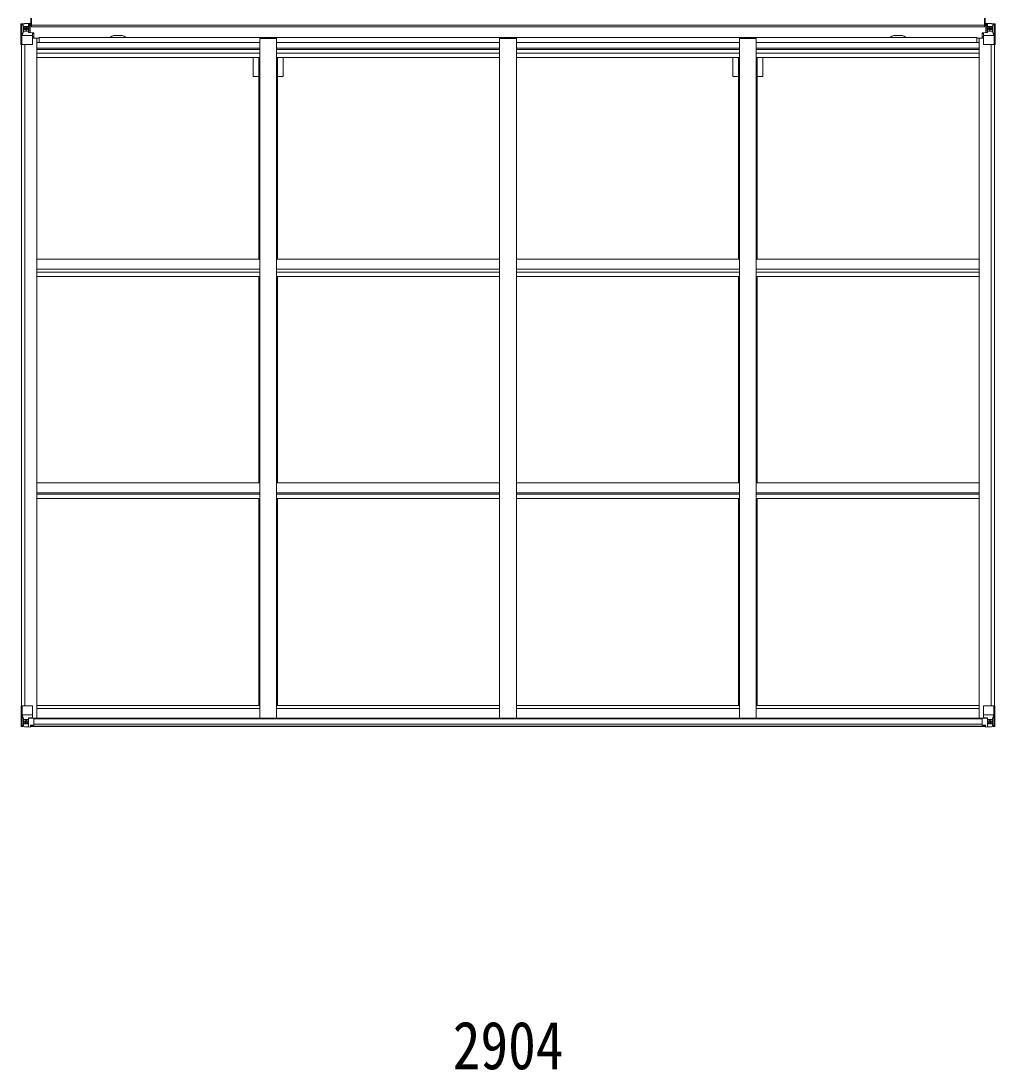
# Model space of a CAD drawing. Units: millimetres at full size, sheet at 1:30; details may follow other scales. Extents: x -8385 to 8479, y -5853 to 5787.
# Drawn here: x 555 to 3463, y 80 to 3213 of the extents above; entities that cross this region are included whole.
import ezdxf
from ezdxf.enums import TextEntityAlignment as Align

# ---------------------------------------------------------------- set-up
doc = ezdxf.new("R2010")
doc.units = ezdxf.units.MM
doc.header["$LTSCALE"] = 30
for name, color, linetype, lineweight in [('0-1_本体', 4, 'Continuous', 9), ('0-2_部品', 7, 'Continuous', 9), ('0-3_ELV2', 3, 'Continuous', 9), ('0-A_寸法', 6, 'Continuous', 9)]:
    doc.layers.add(name, color=color, linetype=linetype, lineweight=lineweight)
doc.styles.add('ＭＳ ゴシック', font='')
doc.styles.get('ＭＳ ゴシック').set_extended_font_data('MS Gothic')

msp = doc.modelspace()

# ---------------------------------------------------------------- linework, layer by layer
at = {"layer": '0-1_本体'}
for p, q in [((578.12, 3203.46), (586.12, 3203.46)), ((578.13, 3201.4), (586.12, 3201.4)), ((586.12, 3195.37), (586.12, 3212.21)), ((3431.11, 3200.11), (586.12, 3200.11)), ((3431.11, 3195.37), (586.12, 3195.37)), ((3431.11, 3195.37), (3431.11, 3212.21)), ((3439.12, 3203.46), (3431.12, 3203.46)), ((3439.1, 3201.4), (3431.12, 3201.4)), ((856.62, 3169.25), (831.62, 3169.25)), ((3160.62, 3169.25), (3185.62, 3169.25)), ((556.62, 1167.61), (556.62, 3142.69)), ((565.62, 1167.61), (565.62, 3142.69)), ((566.32, 1167.61), (566.32, 3142.69)), ((588.62, 3161.17), (601.62, 3161.17)), ((601.62, 1131.26), (601.62, 3161.17)), ((1267.62, 3148.12), (601.62, 3148.12)), ((609.12, 3163.19), (609.12, 3148.12)), ((3408.12, 3163.19), (609.12, 3163.19)), ((1267.62, 1131.26), (1267.62, 3160.52)), ((1317.62, 3160.52), (1267.62, 3160.52)), ((1317.62, 1131.26), (1317.62, 3160.52)), ((1983.61, 3148.12), (1317.62, 3148.12)), ((1983.61, 1131.26), (1983.61, 3160.52)), ((2033.62, 3160.52), (1983.61, 3160.52)), ((2033.62, 1131.26), (2033.62, 3160.52)), ((2699.62, 3148.12), (2033.62, 3148.12)), ((2699.62, 1131.26), (2699.62, 3160.52)), ((2749.62, 3160.52), (2699.62, 3160.52)), ((2749.62, 1131.26), (2749.62, 3160.52)), ((3415.62, 3148.12), (2749.62, 3148.12)), ((3408.12, 3163.19), (3408.12, 3148.12)), ((3415.62, 1131.26), (3415.62, 3161.17)), ((3428.62, 3161.17), (3415.62, 3161.17)), ((3450.92, 1167.61), (3450.92, 3142.69)), ((3451.62, 1167.61), (3451.62, 3142.69)), ((3460.62, 1167.61), (3460.62, 3142.69)), ((1267.62, 3131.68), (601.62, 3131.68)), ((1267.62, 3127.9), (601.62, 3127.9)), ((1267.62, 3116.55), (601.62, 3116.55)), ((1267.62, 3103.73), (601.62, 3103.73)), ((1247.42, 3047.46), (1247.42, 3103.73)), ((1265.11, 2501.17), (1265.11, 3103.73)), ((1983.61, 3131.68), (1317.62, 3131.68)), ((1983.61, 3127.9), (1317.62, 3127.9)), ((1983.61, 3116.55), (1317.62, 3116.55)), ((1983.61, 3103.73), (1317.62, 3103.73)), ((1320.11, 2501.17), (1320.11, 3103.73)), ((1337.82, 3047.46), (1337.82, 3103.73)), ((2699.62, 3131.68), (2033.62, 3131.68)), ((2699.62, 3127.9), (2033.62, 3127.9)), ((2699.62, 3116.55), (2033.62, 3116.55)), ((2699.62, 3103.73), (2033.62, 3103.73)), ((2679.42, 3047.46), (2679.42, 3103.73)), ((2697.11, 2501.17), (2697.11, 3103.73)), ((3415.62, 3131.68), (2749.62, 3131.68)), ((3415.62, 3127.9), (2749.62, 3127.9)), ((3415.62, 3116.55), (2749.62, 3116.55)), ((3415.62, 3103.73), (2749.62, 3103.73)), ((2752.11, 2501.17), (2752.11, 3103.73)), ((2769.82, 3047.46), (2769.82, 3103.73)), ((1265.11, 3047.46), (1247.42, 3047.46)), ((1337.82, 3047.46), (1320.11, 3047.46)), ((2697.11, 3047.46), (2679.42, 3047.46)), ((2769.82, 3047.46), (2752.11, 3047.46)), ((601.62, 2501.17), (1267.61, 2501.17)), ((1317.62, 2501.17), (1983.61, 2501.17)), ((2033.62, 2501.17), (2699.61, 2501.17)), ((2749.62, 2501.17), (3415.61, 2501.17)), ((601.62, 2472.13), (1267.61, 2472.13)), ((601.62, 2462.4), (1267.61, 2462.4)), ((601.62, 2449.54), (1267.61, 2449.54)), ((1265.11, 1833.71), (1265.11, 2449.54)), ((1317.62, 2472.13), (1983.61, 2472.13)), ((1317.62, 2462.4), (1983.61, 2462.4)), ((1317.62, 2449.54), (1983.61, 2449.54)), ((1320.11, 1833.71), (1320.11, 2449.54)), ((2033.62, 2472.13), (2699.61, 2472.13)), ((2033.62, 2462.4), (2699.61, 2462.4)), ((2033.62, 2449.54), (2699.61, 2449.54)), ((2697.11, 1833.71), (2697.11, 2449.54)), ((2749.62, 2472.13), (3415.61, 2472.13)), ((2749.62, 2462.4), (3415.61, 2462.4)), ((2749.62, 2449.54), (3415.61, 2449.54)), ((2752.11, 1833.71), (2752.11, 2449.54)), ((601.62, 1833.71), (1267.61, 1833.71)), ((1317.62, 1833.71), (1983.61, 1833.71)), ((2033.62, 1833.71), (2699.61, 1833.71)), ((2749.62, 1833.71), (3415.61, 1833.71)), ((601.62, 1803.96), (1267.61, 1803.96)), ((601.62, 1799.54), (1267.61, 1799.54)), ((601.62, 1786.52), (1267.61, 1786.52)), ((1265.11, 1168.5), (1265.11, 1786.52)), ((1317.62, 1803.96), (1983.61, 1803.96)), ((1317.62, 1799.54), (1983.61, 1799.54)), ((1317.62, 1786.52), (1983.61, 1786.52)), ((1320.11, 1168.5), (1320.11, 1786.52)), ((2033.62, 1803.96), (2699.61, 1803.96)), ((2033.62, 1799.54), (2699.61, 1799.54)), ((2033.62, 1786.52), (2699.61, 1786.52)), ((2697.11, 1168.5), (2697.11, 1786.52)), ((2749.62, 1803.96), (3415.61, 1803.96)), ((2749.62, 1799.54), (3415.61, 1799.54)), ((2749.62, 1786.52), (3415.61, 1786.52)), ((2752.11, 1168.5), (2752.11, 1786.52)), ((1267.62, 1168.5), (601.62, 1168.5)), ((1267.62, 1159.37), (601.62, 1159.37)), ((1983.62, 1168.5), (1317.62, 1168.5)), ((1983.61, 1159.37), (1317.62, 1159.37)), ((2699.62, 1168.5), (2033.62, 1168.5)), ((2699.62, 1159.37), (2033.62, 1159.37)), ((3415.62, 1168.5), (2749.62, 1168.5)), ((3415.35, 1159.37), (2749.62, 1159.37)), ((592.89, 1131.26), (3424.34, 1131.26)), ((593.43, 1128.91), (3423.8, 1128.91)), ((583.43, 1106.76), (3433.8, 1106.76)), ((583.43, 1105.82), (3433.8, 1105.82)), ((593.43, 1113.25), (3423.8, 1113.25))]:
    msp.add_line(p, q, dxfattribs=at)
for centre, start, end in [((831.62, 3156.75), 90, 148.96231), ((856.62, 3156.75), 31.03769, 90), ((3160.62, 3156.75), 90, 148.96231), ((3185.62, 3156.75), 31.03769, 90)]:
    msp.add_arc(centre, 12.5, start, end, dxfattribs=at)
at = {"layer": '0-2_部品'}
for p, q in [((554.93, 1167.61), (587.93, 1167.61)), ((554.93, 1106.91), (554.93, 1167.61)), ((557.77, 1167.61), (557.77, 1107.03)), ((588.93, 1166.61), (588.93, 1133.52)), ((3428.3, 1166.61), (3428.3, 1133.52)), ((3462.3, 1167.61), (3429.3, 1167.61)), ((3459.46, 1167.61), (3459.46, 1107.03)), ((3462.3, 1106.91), (3462.3, 1167.61)), ((558.32, 1140.73), (564.93, 1140.95)), ((558.32, 1140.73), (562.46, 1128.65)), ((564.93, 1140.95), (588.93, 1140.95)), ((576.93, 1131.4), (583.43, 1131.4)), ((576.93, 1131.4), (576.93, 1104.61)), ((588.1, 1133.26), (577.76, 1131.6)), ((577.76, 1131.6), (577.76, 1131.4)), ((580.45, 1131.4), (588.1, 1132.62)), ((583.43, 1131.4), (592.43, 1131.37)), ((588.1, 1132.62), (588.1, 1133.26)), ((593.43, 1130.46), (593.43, 1110.3)), ((3423.8, 1130.46), (3423.8, 1110.3)), ((3433.8, 1131.4), (3424.8, 1131.37)), ((3452.3, 1140.95), (3428.3, 1140.95)), ((3429.13, 1133.26), (3439.48, 1131.6)), ((3429.13, 1132.62), (3429.13, 1133.26)), ((3436.78, 1131.4), (3429.13, 1132.62)), ((3440.3, 1131.4), (3433.8, 1131.4)), ((3439.48, 1131.6), (3439.48, 1131.4)), ((3440.3, 1131.4), (3440.3, 1104.61)), ((3458.91, 1140.73), (3452.3, 1140.95)), ((3458.91, 1140.73), (3454.77, 1128.65)), ((555.87, 1105.95), (555.87, 1105.9)), ((564.84, 1105.52), (556.92, 1105.99)), ((557.78, 1106.96), (557.77, 1107.03)), ((561.74, 1110.41), (559.01, 1106.74)), ((564.93, 1127.42), (562.6, 1127.38)), ((562.6, 1127.38), (562.6, 1113.91)), ((562.6, 1113.91), (564.93, 1113.85)), ((564.93, 1127.42), (564.93, 1127.41)), ((576.93, 1127.41), (564.93, 1127.41)), ((564.93, 1113.86), (576.93, 1113.86)), ((576.93, 1104.73), (564.93, 1105.51)), ((569.45, 1121.05), (569.45, 1122.01)), ((583.43, 1104.22), (583.43, 1110.16)), ((592.43, 1109.59), (583.43, 1109.53)), ((3424.8, 1109.59), (3433.8, 1109.53)), ((3433.8, 1104.22), (3433.8, 1110.16)), ((3440.3, 1127.41), (3452.3, 1127.41)), ((3452.3, 1113.86), (3440.3, 1113.86)), ((3440.3, 1104.73), (3452.3, 1105.51)), ((3447.78, 1121.05), (3447.78, 1122.01)), ((3452.3, 1127.42), (3452.3, 1127.41)), ((3452.3, 1127.42), (3454.64, 1127.38)), ((3454.64, 1113.91), (3452.3, 1113.85)), ((3452.39, 1105.52), (3460.32, 1105.99)), ((3454.64, 1127.38), (3454.64, 1113.91)), ((3455.49, 1110.41), (3458.22, 1106.74)), ((3459.46, 1106.96), (3459.46, 1107.03)), ((3461.36, 1105.95), (3461.36, 1105.9))]:
    msp.add_line(p, q, dxfattribs=at)
for points in [[(555.87, 1105.9), (564.93, 1105.35), (583.43, 1104.22)], [(568.49, 1119.13), (567.53, 1119.13), (567.53, 1120.09), (568.49, 1120.09)], [(569.45, 1122.01), (570.41, 1122.01), (570.41, 1121.05)], [(570.41, 1118.17), (570.41, 1117.21), (569.45, 1117.21), (569.45, 1118.17)], [(571.37, 1120.09), (572.33, 1120.09), (572.33, 1119.13), (571.37, 1119.13)], [(593.43, 1110.3), (593.42, 1110.2), (583.43, 1110.16)], [(3423.8, 1110.3), (3423.81, 1110.2), (3433.8, 1110.16)], [(3461.36, 1105.9), (3452.3, 1105.35), (3433.8, 1104.22)], [(3445.86, 1120.09), (3444.9, 1120.09), (3444.9, 1119.13), (3445.86, 1119.13)], [(3447.78, 1122.01), (3446.82, 1122.01), (3446.82, 1121.05)], [(3446.82, 1118.17), (3446.82, 1117.21), (3447.78, 1117.21), (3447.78, 1118.17)], [(3448.74, 1119.13), (3449.7, 1119.13), (3449.7, 1120.09), (3448.74, 1120.09)]]:
    msp.add_lwpolyline(points, dxfattribs=at)
for centre in [(569.93, 1119.61), (3447.3, 1119.61)]:
    msp.add_circle(centre, 5.3, dxfattribs=at)
for centre, radius, start, end in [((587.93, 1166.61), 1, 0, 90), ((3429.3, 1166.61), 1, 90, 180), ((577.87, 1130.67), 0.937, 96.73234, 129.06602), ((587.99, 1134.19), 0.937, 276.73234, 357.67791), ((587.99, 1133.55), 0.937, 276.73234, 357.67791), ((3429.24, 1134.19), 0.937, 182.32209, 263.26766), ((3429.24, 1133.55), 0.937, 182.32209, 263.26766), ((3439.37, 1130.67), 0.937, 50.93398, 83.26766), ((555.93, 1106.94), 0.999, 180.04917, 266.5576), ((555.93, 1106.91), 0.999, 180.04917, 266.5576), ((555.93, 1106.9), 1, 179.99921, 266.49983), ((557.08, 1093.3), 12.7, 84.89689, 90.75534), ((559.06, 1106.91), 1.28, 177.54105, 228.82169), ((568.49, 1121.05), 0.96, 270, 0), ((568.49, 1118.17), 0.96, 0, 90), ((571.37, 1121.05), 0.96, 180, 270), ((571.37, 1118.17), 0.96, 90, 180), ((3445.86, 1121.05), 0.96, 270, 0), ((3445.86, 1118.17), 0.96, 0, 90), ((3448.74, 1121.05), 0.96, 180, 270), ((3448.74, 1118.17), 0.96, 90, 180), ((3458.18, 1106.91), 1.28, 311.17831, 2.45895), ((3460.15, 1093.3), 12.7, 89.24466, 95.10311), ((3461.3, 1106.94), 0.999, 273.4424, 359.95083), ((3461.3, 1106.91), 0.999, 273.4424, 359.95083), ((3461.3, 1106.9), 1, 273.50017, 0.00079)]:
    msp.add_arc(centre, radius, start, end, dxfattribs=at)
for centre, major_axis, ratio, start_param, end_param in [((559.04, 1138.39), (0.85, -2.32), 0.403757, 3.0087805, 3.9744392), ((561.19, 1127.36), (0, -3), 0.468246, 1.5772882, 2.0127935), ((592.43, 1130.46), (1, -0.021), 0.906239, 0.0187047, 1.589501), ((3424.8, 1130.46), (-1, -0.021), 0.906239, 4.6936843, 6.2644806), ((3456.04, 1127.36), (0, -3), 0.468246, 4.2703918, 4.7058971), ((3458.19, 1138.39), (-0.85, -2.32), 0.403757, 2.3087461, 3.2744049), ((557.87, 1105.82), (2, -0.12), 0.060933, 2.0712557, 3.1453404), ((756.87, 1093.59), (201, -12.36), 0.060933, 3.1453404, 3.145839), ((558.06, 1108.92), (-0.02, -3), 0.466854, 0.125683, 0.7596956), ((559.73, 1113.99), (0.03, -5), 0.573921, 0.7672717, 1.551125), ((483.18, 1113.86), (81.75, 0), 0.061163, 6.2824128, 6.2831853), ((592.43, 1110.3), (1, 0.012), 0.707053, 4.7036637, 6.124411), ((3424.8, 1110.3), (-1, 0.012), 0.707053, 0.1587743, 1.5795216), ((3534.05, 1113.86), (-81.75, 0), 0.061163, 0, 0.0007725), ((3457.51, 1113.99), (-0.03, -5), 0.573921, 4.7320603, 5.5159136), ((3459.17, 1108.92), (0.02, -3), 0.466854, 5.5234897, 6.1575023), ((3459.36, 1105.82), (-2, -0.12), 0.060933, 3.1378449, 4.2119296), ((3260.36, 1093.59), (-201, -12.36), 0.060933, 3.1373463, 3.1378449)]:
    msp.add_ellipse(centre, major_axis=major_axis, ratio=ratio, start_param=start_param, end_param=end_param, dxfattribs=at)
at = {"layer": '0-3_ELV2'}
for p, q in [((554.62, 3203.4), (554.62, 3203.36)), ((555.56, 3204.4), (555.56, 3204.4)), ((555.56, 3204.36), (555.56, 3204.4)), ((564.52, 3204.79), (556.6, 3204.32)), ((557.46, 3203.34), (557.46, 3203.28)), ((557.46, 3142.69), (557.46, 3203.28)), ((561.43, 3199.9), (558.69, 3203.57)), ((562.28, 3196.39), (564.62, 3196.45)), ((562.28, 3182.92), (562.28, 3196.39)), ((576.62, 3205.58), (564.62, 3204.79)), ((564.62, 3196.45), (576.62, 3196.45)), ((575.62, 3196.45), (576.62, 3196.45)), ((583.12, 3206.09), (576.62, 3205.69)), ((576.62, 3179.59), (576.62, 3205.69)), ((576.62, 3204.81), (583.12, 3205.2)), ((578.12, 3199.98), (576.62, 3199.98)), ((578.12, 3196.45), (576.62, 3196.45)), ((583.12, 3204.28), (578.12, 3204.19)), ((578.62, 3199.62), (578.12, 3199.62)), ((578.22, 3198.32), (582.12, 3198.32)), ((578.61, 3198.53), (578.61, 3198.7)), ((578.61, 3198.7), (578.62, 3198.7)), ((578.62, 3200.65), (578.62, 3198.7)), ((586.12, 3200.65), (578.62, 3200.65)), ((586.12, 3200.62), (578.62, 3200.62)), ((578.62, 3199.62), (586.12, 3199.62)), ((586.12, 3198.76), (578.62, 3198.7)), ((582.12, 3178.59), (582.12, 3198.56)), ((583.12, 3205.2), (583.12, 3206.09)), ((583.12, 3204.69), (583.12, 3205.2)), ((583.12, 3204.69), (583.12, 3204.28)), ((583.12, 3204.28), (583.12, 3203.46)), ((583.62, 3204.37), (583.62, 3221.37)), ((583.62, 3205.62), (586.12, 3205.62)), ((583.62, 3205.4), (586.12, 3205.4)), ((583.62, 3204.37), (586.12, 3204.37)), ((585.12, 3204.37), (585.12, 3221.37)), ((585.12, 3201.4), (585.12, 3200.65)), ((586.12, 3204.37), (586.12, 3221.37)), ((3431.11, 3204.37), (3431.11, 3221.37)), ((3433.61, 3205.62), (3431.11, 3205.62)), ((3433.61, 3205.4), (3431.11, 3205.4)), ((3433.61, 3204.37), (3431.11, 3204.37)), ((3431.11, 3200.65), (3438.62, 3200.65)), ((3431.11, 3200.62), (3438.62, 3200.62)), ((3438.62, 3199.62), (3431.11, 3199.62)), ((3431.11, 3198.76), (3438.62, 3198.7)), ((3432.11, 3204.37), (3432.11, 3221.37)), ((3433.61, 3204.37), (3433.61, 3221.37)), ((3434.12, 3206.09), (3440.62, 3205.69)), ((3434.12, 3205.2), (3434.12, 3206.09)), ((3440.62, 3204.81), (3434.12, 3205.2)), ((3434.12, 3204.69), (3434.12, 3205.2)), ((3434.12, 3204.69), (3434.12, 3204.28)), ((3434.12, 3204.28), (3439.12, 3204.19)), ((3434.12, 3204.28), (3434.12, 3203.46)), ((3435.12, 3178.59), (3435.12, 3198.56)), ((3439.01, 3198.32), (3435.12, 3198.32)), ((3438.62, 3200.65), (3438.62, 3198.7)), ((3438.62, 3199.62), (3439.12, 3199.62)), ((3438.62, 3198.53), (3438.62, 3198.7)), ((3438.62, 3198.7), (3438.62, 3198.7)), ((3439.12, 3199.98), (3440.62, 3199.98)), ((3439.12, 3196.45), (3440.62, 3196.45)), ((3440.62, 3179.59), (3440.62, 3205.69)), ((3440.62, 3205.58), (3452.62, 3204.79)), ((3441.62, 3196.45), (3440.62, 3196.45)), ((3452.62, 3196.45), (3440.62, 3196.45)), ((3454.95, 3196.39), (3452.62, 3196.45)), ((3452.71, 3204.79), (3460.63, 3204.32)), ((3454.95, 3182.92), (3454.95, 3196.39)), ((3455.8, 3199.9), (3458.54, 3203.57)), ((3459.77, 3203.34), (3459.77, 3203.28)), ((3459.77, 3142.69), (3459.77, 3203.28)), ((3461.68, 3204.4), (3461.68, 3204.4)), ((3461.68, 3204.36), (3461.68, 3204.4)), ((3462.62, 3203.4), (3462.62, 3203.36)), ((558.01, 3169.57), (562.15, 3181.66)), ((558.01, 3169.57), (564.62, 3169.36)), ((564.62, 3182.89), (562.28, 3182.92)), ((564.62, 3182.89), (576.62, 3182.89)), ((564.62, 3182.89), (564.62, 3182.89)), ((564.62, 3169.36), (588.62, 3169.36)), ((570.1, 3189.25), (570.1, 3188.29)), ((578.12, 3182.89), (576.62, 3182.89)), ((577.44, 3179.34), (587.79, 3177.68)), ((577.44, 3178.7), (577.44, 3179.34)), ((587.79, 3177.05), (577.44, 3178.7)), ((582.12, 3194.69), (578.12, 3194.69)), ((582.12, 3186.49), (578.12, 3186.49)), ((587.79, 3177.68), (587.79, 3177.05)), ((588.07, 3177.6), (592.12, 3177.57)), ((588.62, 3143.69), (588.62, 3176.79)), ((593.12, 3165.69), (588.62, 3165.69)), ((593.12, 3177.56), (592.12, 3177.57)), ((592.12, 3175.84), (593.12, 3175.84)), ((593.12, 3161.77), (593.12, 3177.56)), ((3424.12, 3177.56), (3425.12, 3177.57)), ((3424.12, 3161.77), (3424.12, 3177.56)), ((3425.12, 3175.84), (3424.12, 3175.84)), ((3424.12, 3165.69), (3428.62, 3165.69)), ((3429.17, 3177.6), (3425.12, 3177.57)), ((3428.62, 3143.69), (3428.62, 3176.79)), ((3452.62, 3169.36), (3428.62, 3169.36)), ((3439.79, 3179.34), (3429.44, 3177.68)), ((3429.44, 3177.05), (3439.79, 3178.7)), ((3429.44, 3177.68), (3429.44, 3177.05)), ((3435.12, 3194.69), (3439.12, 3194.69)), ((3435.12, 3186.49), (3439.12, 3186.49)), ((3439.12, 3182.89), (3440.62, 3182.89)), ((3439.79, 3178.7), (3439.79, 3179.34)), ((3452.62, 3182.89), (3440.62, 3182.89)), ((3447.14, 3189.25), (3447.14, 3188.29)), ((3452.62, 3182.89), (3454.95, 3182.92)), ((3452.62, 3182.89), (3452.62, 3182.89)), ((3459.23, 3169.57), (3452.62, 3169.36)), ((3459.23, 3169.57), (3455.09, 3181.66)), ((557.46, 3142.69), (587.62, 3142.69)), ((609.12, 3161.77), (588.62, 3161.77)), ((3408.12, 3161.77), (3428.62, 3161.77)), ((3459.77, 3142.69), (3429.62, 3142.69))]:
    msp.add_line(p, q, dxfattribs=at)
for points in [[(554.62, 3203.36), (554.62, 3142.69), (557.46, 3142.69)], [(555.56, 3204.4), (564.62, 3204.96), (576.62, 3205.69)], [(583.12, 3204.69), (578.12, 3204.69), (578.12, 3179.23)], [(586.12, 3198.6), (578.62, 3198.53), (578.61, 3198.53)], [(3431.11, 3198.6), (3438.62, 3198.53), (3438.62, 3198.53)], [(3434.12, 3204.69), (3439.12, 3204.69), (3439.12, 3179.23)], [(3461.68, 3204.4), (3452.62, 3204.96), (3440.62, 3205.69)], [(3462.62, 3203.36), (3462.62, 3142.69), (3459.77, 3142.69)], [(568.18, 3190.21), (567.22, 3190.21), (567.22, 3191.17), (568.18, 3191.17)], [(569.14, 3192.13), (569.14, 3193.09), (570.1, 3193.09), (570.1, 3192.13)], [(570.1, 3188.29), (569.14, 3188.29), (569.14, 3189.25)], [(571.06, 3191.17), (572.02, 3191.17), (572.02, 3190.21), (571.06, 3190.21)], [(592.12, 3177.57), (592.12, 3175.84), (588.62, 3175.82)], [(3425.12, 3177.57), (3425.12, 3175.84), (3428.62, 3175.82)], [(3446.18, 3191.17), (3445.22, 3191.17), (3445.22, 3190.21), (3446.18, 3190.21)], [(3448.1, 3192.13), (3448.1, 3193.09), (3447.14, 3193.09), (3447.14, 3192.13)], [(3447.14, 3188.29), (3448.1, 3188.29), (3448.1, 3189.25)], [(3449.06, 3190.21), (3450.02, 3190.21), (3450.02, 3191.17), (3449.06, 3191.17)]]:
    msp.add_lwpolyline(points, dxfattribs=at)
for centre in [(569.62, 3190.69), (3447.62, 3190.69)]:
    msp.add_circle(centre, 5.3, dxfattribs=at)
for centre, radius, start, end in [((555.62, 3203.41), 1, 93.50017, 180.00079), ((555.62, 3203.4), 0.999, 93.4424, 179.95083), ((555.62, 3203.36), 0.999, 93.4424, 179.95083), ((556.77, 3217.01), 12.7, 269.24466, 275.10311), ((558.74, 3203.4), 1.28, 131.17831, 182.45895), ((578.62, 3201.15), 0.5, 179.99802, 269.99691), ((578.62, 3201.12), 0.5, 180.00109, 270.00109), ((578.62, 3198.2), 0.5, 90.52895, 180.04464), ((578.63, 3198.02), 0.513, 91.88028, 181.04707), ((3438.62, 3201.15), 0.5, 270.00309, 0.00198), ((3438.62, 3201.12), 0.5, 269.99891, 359.99891), ((3438.62, 3198.2), 0.5, 359.95536, 89.47105), ((3438.6, 3198.02), 0.513, 358.95293, 88.11972), ((3458.49, 3203.4), 1.28, 357.54105, 48.82169), ((3460.46, 3217.01), 12.7, 264.89689, 270.75534), ((3461.62, 3203.41), 1, 359.99921, 86.49983), ((3461.62, 3203.4), 0.999, 0.04917, 86.5576), ((3461.62, 3203.36), 0.999, 0.04917, 86.5576), ((568.18, 3192.13), 0.96, 270, 0), ((568.18, 3189.25), 0.96, 0, 90), ((571.06, 3192.13), 0.96, 180, 270), ((571.06, 3189.25), 0.96, 90, 180), ((577.55, 3180.27), 0.937, 182.32209, 263.26766), ((577.55, 3179.63), 0.937, 182.32209, 263.26766), ((587.68, 3176.75), 0.937, 2.32209, 83.26766), ((587.68, 3176.12), 0.937, 2.32209, 83.26766), ((3429.55, 3176.75), 0.937, 96.73234, 177.67791), ((3429.55, 3176.12), 0.937, 96.73234, 177.67791), ((3439.68, 3180.27), 0.937, 276.73234, 357.67791), ((3439.68, 3179.63), 0.937, 276.73234, 357.67791), ((3446.18, 3192.13), 0.96, 270, 0), ((3446.18, 3189.25), 0.96, 0, 90), ((3449.06, 3192.13), 0.96, 180, 270), ((3449.06, 3189.25), 0.96, 90, 180), ((587.62, 3143.69), 1, 270, 0), ((3429.62, 3143.69), 1, 180, 270)]:
    msp.add_arc(centre, radius, start, end, dxfattribs=at)
for centre, major_axis, ratio, start_param, end_param in [((756.56, 3216.71), (201, 12.36), 0.060933, 3.1373463, 3.1378449), ((557.56, 3204.48), (2, 0.12), 0.060933, 3.1378449, 4.2119296), ((557.75, 3201.38), (-0.02, 3), 0.466854, 5.5234897, 6.1575023), ((559.41, 3196.31), (0.03, 5), 0.573921, 4.7320603, 5.5159136), ((482.87, 3196.45), (81.75, 0), 0.061163, 0, 0.0007725), ((3534.37, 3196.45), (-81.75, 0), 0.061163, 6.2824128, 6.2831853), ((3457.82, 3196.31), (-0.03, 5), 0.573921, 0.7672717, 1.551125), ((3459.49, 3201.38), (0.02, 3), 0.466854, 0.125683, 0.7596956), ((3459.68, 3204.48), (-2, 0.12), 0.060933, 2.0712557, 3.1453404), ((3260.68, 3216.71), (-201, 12.36), 0.060933, 3.1453404, 3.145839), ((558.73, 3171.92), (0.85, 2.32), 0.403757, 2.3087461, 3.2744049), ((560.88, 3182.94), (0, 3), 0.468246, 4.2703918, 4.7058971), ((3456.35, 3182.94), (0, 3), 0.468246, 1.5772882, 2.0127935), ((3458.51, 3171.92), (-0.85, 2.32), 0.403757, 3.0087805, 3.9744392)]:
    msp.add_ellipse(centre, major_axis=major_axis, ratio=ratio, start_param=start_param, end_param=end_param, dxfattribs=at)

# ---------------------------------------------------------------- texts
at = {"layer": '0-A_寸法', "color": 7, "style": 'ＭＳ ゴシック', "width": 0.85}
msp.add_text('2904', height=143, dxfattribs=at).set_placement((1843.62, 39.63), align=Align.BOTTOM_LEFT)

doc.saveas('drawing.dxf')
